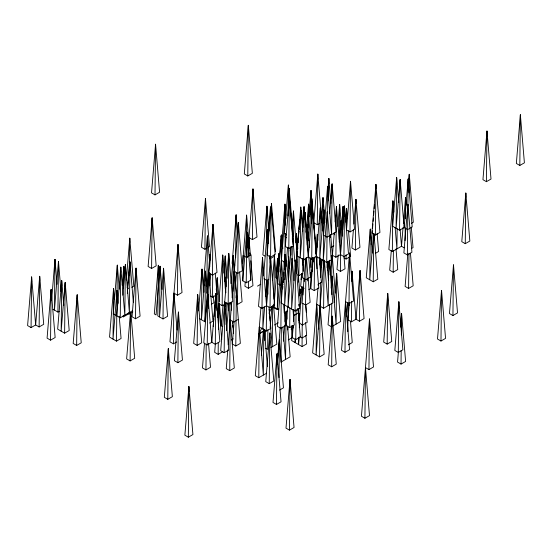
<?xml version="1.0" encoding="UTF-8"?>
<svg xmlns="http://www.w3.org/2000/svg" width="552" height="552" viewBox="0 0 552 552"><rect width="100%" height="100%" fill="white"/><g stroke="black" fill="none" stroke-linecap="round" stroke-linejoin="round"><path stroke-width="0.83" d="M31.078 327.591L31.63 276.931L35.652 324.949L39.13 326.957L43.712 324.314L39.682 276.297L35.652 324.949L31.078 327.591L27.6 325.583L31.63 276.931L31.685 282.044M39.13 326.957L39.682 276.297L39.73 280.561M50.563 340.156L51.115 289.496L55.145 337.513L50.563 340.156L47.086 338.148L51.115 289.496L51.184 295.458M53.054 309.279L57.925 312.094L58.471 261.434L60.989 291.442M64.625 333.173L65.177 282.52L69.207 330.531L64.625 333.173L57.67 329.158L61.7 280.513L63.784 305.373M76.659 345.448L77.204 294.789L81.234 342.806L76.659 345.448L73.181 343.441L77.204 294.789L77.259 299.046M114.505 299.612L113.567 288.468L109.544 337.113L116.5 341.129L117.321 265.146L119.335 289.151M117.403 271.963L117.321 265.146L113.298 313.791L120.253 317.807L120.798 267.154L124.828 315.164L125.38 264.512L129.403 312.529L129.955 261.869L133.336 302.165M123.268 315.275L123.255 316.986L127.829 314.343M123.558 288.655L123.8 266.333L124.593 275.765M127.56 313.363L128.954 314.171L128.968 312.48M129.375 275.331L129.775 238.181L133.805 286.198L131.845 287.33M130.445 312.825L126.629 358.91L130.113 360.918L130.631 312.839L130.727 316.227M135.516 318.773L136.068 268.113L140.091 316.13L135.516 318.773L132.038 316.765L136.068 268.113L136.144 274.93M151.6 268.479L152.145 217.819L156.175 265.836L151.6 268.479L148.122 266.471L152.145 217.819L152.221 223.781M155.008 194.884L155.554 144.224L159.583 192.241L155.008 194.884L151.531 192.876L155.554 144.224L155.616 149.337M163.012 318.939L163.564 268.286L167.587 316.296L163.012 318.939L157.796 315.93L158.348 265.27L159.28 276.421M167.787 399.324L168.332 348.664L172.362 396.681L167.787 399.324L164.31 397.316L168.332 348.664L168.374 352.072M173.418 343.841L173.963 293.181L177.44 295.189L182.015 292.546L177.992 244.536L169.94 341.833L173.418 343.841L176.681 341.95M177.44 295.189L177.992 244.536L178.082 252.202M177.868 362.698L178.413 312.039L182.443 360.056L177.868 362.698L174.391 360.691L178.413 312.039L178.475 317.152M188.342 437.198L188.887 386.538L192.917 434.555L188.342 437.198L184.865 435.19L188.887 386.538L188.95 391.651M197.147 345.393L197.699 294.733L201.721 342.751L197.147 345.393L193.669 343.385L197.699 294.733L197.754 299.846M205.53 203.729L205.468 198.617L201.439 247.261L204.916 249.269L205.468 198.617L209.498 246.634L208.187 247.386M199.362 318.545L204.923 321.754L205.475 271.101L207.345 293.395M204.509 343.151L202.46 367.901L205.937 369.909L206.22 344.151M206.876 286.557L207.421 235.904L209.505 260.765M207.235 344.938L207.787 294.285L211.816 342.295L215.294 344.303L219.868 341.66L215.839 293.65L211.816 342.295L207.235 344.938L203.757 342.93L207.787 294.285L207.876 301.951M208.573 308.306L208.953 273.109L212.43 275.117L217.005 272.474L212.982 224.457L204.923 321.754M209.581 283.114L209.691 272.812M209.76 266.802L209.891 254.782L210.319 259.923M212.43 275.117L212.982 224.457L213.044 229.57M210.395 296.003L212.479 297.211L212.72 274.889M215.294 344.303L215.839 293.65L215.88 297.059M216.908 310.465L217.26 277.835L219.275 301.847M215.377 343.806L214.673 352.342L218.15 354.349L218.281 342.33M218.419 329.447L218.695 303.69L222.173 305.698L226.755 303.055M222.173 305.698L222.725 255.038L225.885 292.767M224.167 352.714L224.712 302.054L228.19 304.062L232.765 301.42L228.742 253.409L220.69 350.706L224.167 352.714L228.742 350.072L224.712 302.054L224.767 306.319M224.988 281.727L225.264 255.969L227.134 278.263M225.195 288.365L225.319 277.201L226.106 286.633M226.044 324.541L226.279 303.076M228.19 304.062L228.742 253.409L228.832 261.075M228.459 310.12L228.535 303.255M229.466 331.697L229.784 302.51M227.81 349.864L226.258 368.639L229.735 370.647L230.287 319.994L233.765 322.002L238.34 319.36M232.93 291.401L233.317 255.334L237.346 303.352M233.765 322.002L234.31 271.342L237.795 273.35L242.369 270.708L238.34 222.697L232.123 297.804M235.669 257.77L236.139 214.838L237.65 232.847M234.138 321.809L232.302 343.999L235.78 346.007L236.325 295.354L236.118 297.914M242.77 280.782L243.046 255.452L246.523 257.46L251.098 254.817L250.829 280.147L246.247 282.79L242.77 280.782L246.799 232.13L250.829 280.147M246.289 243.446L246.599 215.114L248.828 241.693M246.247 282.79L246.799 232.13L247.103 257.687M247.779 175.957L248.324 125.304L252.354 173.314L247.779 175.957L244.301 173.949L248.324 125.304L248.386 130.417M245.267 281.982L244.915 286.246L248.393 288.254L248.469 281.389M248.738 256.487L248.945 237.601L252.423 239.609L256.997 236.967L252.968 188.95L248.096 247.841M252.423 239.609L252.968 188.95L253.044 194.918M260.958 307.429L255.307 375.712L258.784 377.72L259.33 327.06L266.292 331.076L270.866 328.433L269.065 307.002M261.986 308.389L262.538 257.736L266.561 305.753L270.038 307.761L274.62 305.118L270.59 257.101L267.113 255.093L271.142 206.441L275.165 254.458L270.59 257.101L266.561 305.753L261.986 308.389L258.508 306.381L262.538 257.736L262.621 264.553M263.049 307.119L262.814 329.068L264.649 306.877M263.856 329.572L263.359 375.077L259.33 327.06L259.392 332.173M266.526 242.3L266.92 206.241L269.003 231.102M266.292 331.076L267.389 229.763L268.534 243.48M267.879 329.682L267.665 349.43L265.574 348.229M269.873 256.328L269.845 258.902L274.42 256.259L274.475 260.523M270.294 217.688L270.397 208.249L270.611 210.816M269.238 383.654L269.783 332.994L273.813 381.011L269.238 383.654L265.753 381.646L269.783 332.994L269.845 338.107M270.038 307.761L271.142 206.441L271.198 211.554M271.363 215.618L271.494 203.598L275.517 251.608M272.681 305.58L272.239 346.787L270.225 322.782M278.739 309.727L273.875 306.919L273.889 305.201M273.958 299.191L274.42 256.259L272.447 280.161M277.345 271.536L277.38 268.155M277.421 264.781L277.483 258.867L277.628 260.585M276.476 404.457L277.021 353.804L281.051 401.815L276.476 404.457L272.998 402.449L277.021 353.804L277.083 358.917M278.857 266.499L278.995 253.616L279.574 260.482M279.008 377.602L279.415 339.825L283.438 387.835L279.519 390.105M281.113 246.709L281.237 235.552L281.665 240.693M281.485 281.962L281.43 277.704L277.408 326.356L280.885 328.364L281.43 277.704L282.369 288.848M281.361 327.764L280.989 362.105L290.145 356.82L287.558 325.956M284.728 222.173L284.922 204.143L285.853 215.287M284.397 304.359L284.308 312.943L287.578 311.052M285.17 233.579L284.853 262.283L281.375 260.275L281.396 261.979M285.26 225.14L285.405 211.63L285.977 218.488M286.088 311.383L285.57 359.462L282.838 326.881M288.054 215.963L288.385 185.058L295.292 267.368M289.048 198.61L289.158 188.308L293.181 236.325M287.813 329.951L287.854 326.515M288.751 247.952L288.109 307.05L292.139 258.398L294.009 280.692M288.799 248.517L289.345 197.857L293.374 245.875L288.799 248.517L285.322 246.509L289.345 197.857L289.407 202.97M287.847 305.994L286.219 325.625L289.697 327.633L289.91 307.885M289.469 430.139L290.021 379.479L294.05 427.496L289.469 430.139L285.991 428.131L290.021 379.479L290.11 387.152M292.27 246.578L291.594 309.058L295.617 260.406L299.646 308.423L295.072 311.066L281.154 303.034L285.184 254.382L286.191 266.388M292.339 239.823L292.415 233.068L292.27 234.779M293.091 244.764L293.457 210.995L297.273 256.438M293.809 309.603L293.747 315.613L298.322 312.97L298.673 308.706M295.072 311.066L295.617 260.406L295.7 267.223M295.154 339.128L295.113 342.564L295.396 339.149M296.217 263.401L296.251 259.964M296.362 249.663L296.541 233.351L297.838 248.779M291.27 325.59L292.277 337.61L295.755 339.618L296.086 309.568M296.521 273.488L296.714 255.755L303.669 259.771L308.251 257.135L312.273 208.483L316.303 256.501L326.736 262.524L331.31 259.882L327.288 211.864L323.258 260.516L323.81 209.857L324.887 222.718M298.466 282.079L298.542 275.207M297.487 274.861L298.88 275.662L299.08 256.777M299.377 229.301L299.425 225.009L299.074 229.273M299.791 222.318L299.819 219.744L300.033 222.318M298.666 337.7L298.591 344.572L299.232 336.892M298.853 320.533L298.929 313.66M300.44 293.181L300.474 289.807M301.426 218.088L301.509 210.36L302.951 227.507M302.041 292.657L302.103 286.647M292.698 327.75L291.635 340.556L302.068 346.58L302.22 324.245M302.082 287.143L299.115 322.989L302.593 324.997L302.827 303.538M302.924 294.947L303.007 287.219M303.979 213.624L304.055 206.758L308.251 257.135L311.728 259.143L316.303 256.501L320.326 207.849L322.271 230.998M303.669 259.771L304.221 209.118L300.191 257.763L300.743 207.11L302.758 231.115M304.242 281.596L304.276 278.222M304.925 218.275L304.994 212.368L310.41 277.035L305.836 279.678L302.358 277.67L303.91 258.895M305.753 258.619L302.082 303L305.56 305.008L306.07 257.729M306.284 238.312L306.381 229.025L306.098 232.44M307.257 244.978L307.478 224.374L309.424 247.524M308.147 227.859L308.375 206.4L309.237 216.688M307.747 280.92L307.774 278.339M308.547 211.844L308.63 204.116L309.279 211.83M310.748 214.535L311.011 190.495L315.033 238.512M310.88 272.55L310.707 288.592L308.872 289.655M310.935 267.485L311.038 258.198M311.514 223.629L311.783 198.727L315.806 246.744M311.728 259.143L312.273 208.483L312.335 213.596M312.397 271.405L312.549 257.667M313.246 257.867L310.707 288.592L314.185 290.6L314.543 257.115M317.883 179.2L317.821 174.087L313.798 222.732L317.276 224.74L317.821 174.087L321.85 222.104M316.972 268.762L317.103 256.742M317.207 247.296L317.345 234.421L317.848 240.424M317.993 288.027L312.625 352.894L319.58 356.909L320.388 282.61M320.443 277.546L320.643 258.971M322.72 224.271L323.003 197.65L324.804 219.089M323.948 260.164L316.103 354.901L316.655 304.242L323.61 308.257L324.134 260.137M326.736 262.524L327.557 186.535L331.586 234.552L332.138 183.892L336.161 231.909L327.012 237.194L323.534 235.186L327.557 186.535L327.653 194.207M328.606 200.783L328.847 178.462L330.931 203.322M328.661 261.71L328.185 305.615L324.445 261.034M330.62 237.374L330.648 234.8M331.041 198.734L331.062 197.016L331.207 198.734M331.607 283.68L331.911 255.341M331.538 325.1L331.78 303.151M331.869 294.706L332.069 276.131L336.099 324.148L336.644 273.488L340.674 321.505L332.828 326.032M331.676 366.79L332.221 316.137L336.251 364.147L331.676 366.79L328.192 364.782L332.221 316.137L332.269 320.395M335.885 257.239L336.437 206.579L340.467 254.596L343.944 256.604L348.519 253.961L344.489 205.944L340.467 254.596L335.885 257.239L332.407 255.231L330.682 234.655M339.259 239.596L339.646 204.392L342.295 236.201M338.176 254.907L336.975 269.41L340.453 271.418L340.998 220.765L339.232 242.1M342.868 229.577L343.123 206.4L343.986 216.688M343.944 256.604L344.489 205.944L344.545 210.208M344.986 352.307L345.538 301.647L349.016 303.655L353.591 301.012L349.561 253.002L341.509 350.299L344.986 352.307L349.561 349.664L345.538 301.647L345.587 305.911M343.965 257.86L346.049 259.06L346.097 254.769M346.373 229.011L346.601 208.408L347.463 218.695M347.829 331.662L348.139 302.958M349.016 303.655L349.561 253.002L349.63 258.964M349.982 231.964L350.534 181.304L354.556 229.321L349.982 231.964L346.504 229.956L350.534 181.304L350.582 185.562M349.368 302.772L347.96 319.843L351.438 321.85L351.658 301.247M351.872 281.499L351.983 271.191L356.012 319.208L359.49 321.216L364.065 318.573L360.042 270.556L356.012 319.208L351.438 321.85M355.384 250.001L355.93 199.341L359.959 247.358L355.384 250.001L351.907 247.993L353.459 229.211M359.49 321.216L360.042 270.556L360.097 275.669M364.913 418.257L365.465 367.604L368.943 369.612L373.518 366.97L369.495 318.952L361.436 416.249L364.913 418.257L369.495 415.615L365.465 367.604L365.514 371.862M368.943 369.612L369.495 318.952L369.585 326.618M372.31 253.126L370.302 229.121L366.273 277.766L373.228 281.782L373.752 233.703M374.201 240.396L374.263 234.386M375.381 235.083L375.933 184.423L379.955 232.44L375.381 235.083L371.903 233.075L375.933 184.423L375.981 188.687M387.173 344.103L387.725 293.45L391.747 341.46L387.173 344.103L383.695 342.095L387.725 293.45L387.814 301.116M392.955 205.993L392.893 200.88L388.87 249.525L392.348 251.533L392.893 200.88L393.831 212.023M391.313 250.573L389.691 270.204L393.169 272.212L393.403 250.263M397.143 228.631L396.922 248.897L395.122 227.458M399.572 230.225L400.124 179.566L404.154 227.583L407.631 229.591L412.206 226.948L408.176 178.931L404.154 227.583L399.572 230.225L392.617 226.21L396.647 177.558L398.73 202.425M398.296 352.438L398.848 301.778L402.87 349.795L398.296 352.438L394.818 350.43L398.848 301.778L398.923 308.596M398.406 351.838L397.557 362.077L401.035 364.085L401.18 350.347M401.352 334.892L401.58 313.432L405.61 361.443L401.035 364.085M405.058 240.658L405.196 227.997M405.292 218.709L405.527 197.602L406.168 205.316M407.355 254.92L411.93 252.278L407.9 204.261L403.878 252.913L407.355 254.92L408.176 178.931L408.273 186.597M409.073 192.855L409.273 174.28L413.303 222.297L411.343 223.429M407.804 253.996L405.12 286.426L408.597 288.434L408.977 253.23M440.979 341.026L441.531 290.366L445.554 338.383L440.979 341.026L437.501 339.018L441.531 290.366L441.579 294.63M452.937 315.551L453.489 264.898L457.518 312.908L452.937 315.551L449.459 313.543L453.489 264.898L453.571 271.715M465.26 243.68L465.812 193.021L469.835 241.038L465.26 243.68L461.782 241.672L465.812 193.021L465.86 197.285M486.422 181.684L486.974 131.031L491.004 179.041L486.422 181.684L482.945 179.676L486.974 131.031L487.036 136.144M519.825 165.462L520.37 114.802L524.4 162.819L519.825 165.462L516.348 163.454L520.37 114.802L520.433 119.915M51.605 300.392L54.993 259.426L57.084 284.294M118.128 303.338L117.045 290.476L113.022 339.121L113.567 288.468L113.629 293.574M116.776 315.799L120.798 267.154L120.86 272.267M122.247 285.108L123.8 266.333L123.862 271.446M122.834 295.237L125.38 264.512L125.428 268.769M126.311 280.002L129.775 238.181L129.823 242.445M127.45 288.261L129.499 263.511L129.644 265.229M127.34 293.45L129.955 261.869L130.037 268.686M198.534 310.914L201.997 269.093L203.936 292.243M206.71 293.188L209.891 254.782L209.946 259.895M209.781 285.812L210.767 273.868M213.238 326.487L213.872 318.808M214.01 317.096L214.438 311.977M214.576 310.272L215.846 294.906M216.274 289.786L217.26 277.835L217.336 283.804M217.564 317.345L222.725 255.038L222.808 261.855M223.85 273.04L225.264 255.969L225.313 260.233M222.684 326.653L221.29 325.852L222.987 305.366M224.961 281.472L225.319 277.201L225.368 281.465M224.954 306.401L225.237 302.986M226.596 330.6L228.852 303.289M230.984 283.5L233.317 255.334L233.379 260.447M228.238 344.745L231.771 302.068M235.442 285.322L236.504 272.522M242.569 263.759L246.599 215.114L246.661 220.22M263.573 275.855L267.389 229.763L267.478 237.429M267.996 237.263L270.397 208.249L270.425 210.802M270.859 211.278L271.494 203.598L271.556 208.711M265.498 296.638L266.837 280.423L268.796 279.291M261.365 355.143L263.552 328.688M264.746 340.598L265.595 330.351M270.169 327.709L271.936 306.374M275.931 277.649L277.483 258.867L277.504 260.572M273.875 306.919L277.897 258.267L279.05 271.991M278.008 265.567L278.995 253.616L279.077 260.434M279.188 260.302L281.237 235.552L281.258 237.256M281.81 241.7L284.922 204.143L284.984 209.256M285.412 233.544L285.129 236.96L286.522 237.76M288.806 192.572L289.158 188.308L289.207 192.565M282.665 288.744L282.879 286.184M283.162 282.769L283.445 279.353M283.728 275.938L284.011 272.529M284.287 269.114L284.57 265.698M277.656 358.393L280.202 327.667M277.366 364.575L279.415 339.825L279.478 344.938M284.908 279.712L287.592 247.282M289.669 268.396L288.661 256.39L284.632 305.042L285.184 254.382L285.253 260.351M290.138 251.105L290.49 246.841M292.187 226.355L293.457 210.995L293.533 216.957M283.431 341.239L284.777 325.024M285.06 321.609L285.832 312.218M288.385 281.72L291.283 246.73M286.205 314.35L286.488 310.935M295.762 242.735L296.541 233.351L296.603 238.457M295.796 266.851L300.743 207.11L300.792 211.368M297.907 242.79L298.335 237.664M298.473 235.959L298.894 230.839M299.039 229.128L299.819 219.744L299.853 223.153M296.245 263.414L297.238 251.464M297.376 249.759L297.804 244.639M297.942 242.928L298.37 237.808M298.508 236.104L298.929 230.984M301.371 212.065L301.509 210.36L301.53 212.065M293.271 325.666L292.277 337.61L288.358 339.873M293.623 321.395L294.188 314.571M302.503 225.533L304.055 206.758L304.117 211.871M304.849 214.072L304.994 212.368L305.07 219.185M297.797 310.127L297.942 308.423M298.887 306.139L299.025 304.435M299.736 295.9L300.295 289.075M301.075 279.685L301.571 273.709M301.751 273.544L300.688 286.343L304.166 288.351M302.455 265.008L302.951 259.033M306.257 231.999L308.63 204.116L308.671 207.524M306.629 234.614L307.478 224.374L307.533 228.631M299.301 327.44L299.722 322.32M307.761 229.756L311.011 190.495L311.1 198.161M308.32 240.548L311.783 198.727L311.832 202.991M315.723 254.051L317.345 234.421L317.4 238.678M321.236 218.992L323.003 197.65L323.058 201.915M318.207 285.467L318.352 283.756M319.905 264.981L320.47 258.157M320.691 277.511L322.175 259.585M327.647 192.965L328.847 178.462L328.909 183.575M329.661 213.769L332.138 183.892L332.207 189.86M327.053 267.83L327.543 261.855M327.46 270.321L328.171 261.786M330.103 274.958L331.731 255.328M334.25 233.041L332.407 255.231L331.103 255.983M335.167 221.945L336.437 206.579L336.52 213.396M329.737 304.297L328.04 324.783L331.517 326.791M331.083 288.082L332.069 276.131L332.138 282.093M337.803 226.582L339.646 204.392L339.715 210.353M334.243 302.51L336.644 273.488L336.699 277.753M341.426 226.879L343.123 206.4L343.199 213.217M345.469 222.063L346.601 208.408L346.649 212.665M353.88 224.091L355.93 199.341L355.985 203.598M346.394 316.703L347.525 303.048M351.348 278.877L351.983 271.191L352.059 277.159M371.213 244.439L372.338 230.784M372.552 228.224L372.904 223.96M373.117 221.4L373.4 217.985M373.614 215.425L373.966 211.154M374.18 208.594L374.532 204.33M373.566 233.689L369.75 279.774L370.302 229.121L370.351 233.379M403.05 227.472L401.497 246.254L392.348 251.533M403.402 223.208L405.527 197.602L405.596 203.564M408.287 186.231L409.273 174.28L409.356 181.097M400.455 327.088L401.58 313.432L401.663 320.243M258.916 333.994L261.896 327.847M268.99 313.246L272.343 306.332M259.619 333.512L262.435 331.552M57.925 312.094L59.23 311.335M204.916 249.269L206.883 248.138M120.253 317.807L132.673 310.638M128.954 314.171L132.873 311.908M317.276 224.74L319.235 223.608M116.5 341.129L121.074 338.486L119.204 316.192M212.479 297.211L217.053 294.568L215.259 273.13M211.299 304.304L213.914 302.8L213.341 295.941M285.508 261.91L286.819 261.151M294.216 260.896L296.831 259.385M248.393 288.254L252.968 285.612L250.884 260.751M257.501 286.129L260.765 284.245M130.113 360.918L134.688 358.276L130.872 312.832M331.165 247.296L333.781 245.792M209.712 323.01L212.982 321.119L208.953 273.109L209.035 279.912M281.755 285.225L283.066 284.473M298.88 275.662L302.8 273.399M310.203 273.143L311.507 272.391L310.286 257.812M346.049 259.06L350.623 256.418L348.471 230.702M299.681 289.91L300.985 289.151M318.104 284.321L321.374 282.438L319.291 257.57M340.453 271.418L345.028 268.776L344.02 256.777M278.243 308.775L276.931 309.527L273.454 307.519M375.36 253.375L378.631 251.491L377.119 233.482M314.185 290.6L318.759 287.958L316.096 256.238M231.329 340.011L233.289 338.88M298.784 304.904L300.743 303.772L296.714 255.755L296.797 262.573M218.15 354.349L222.725 351.707M305.56 305.008L310.134 302.365L306.394 257.784M235.78 346.007L240.355 343.365L234.31 271.342L234.393 278.16M259.661 333.567L265.595 330.137M274.503 324.997L278.208 322.858M411.723 248.379L413.027 247.627L411.302 227.044M205.937 369.909L210.512 367.266L208.504 343.261M280.885 328.364L285.46 325.721L283.659 304.283M289.697 327.633L294.271 324.99L292.981 309.555M323.61 308.257L332.759 302.972L329.24 260.958M291.104 329.137L293.064 328.005L292.85 325.432M373.228 281.782L377.803 279.146L373.994 233.703M393.169 272.212L397.744 269.569L396.019 248.993M302.593 324.997L307.174 322.361L305.663 304.352M229.735 370.647L234.31 368.012L230.287 319.994L230.35 325.107M270.928 347.546L276.814 344.144L273.509 304.704M295.755 339.618L300.336 336.975L302.075 337.983L306.65 335.34L305.573 322.478M302.068 346.58L306.65 343.937L305.925 335.361M408.597 288.434L413.172 285.791L410.44 253.209M258.784 377.72L266.63 373.193M319.58 356.909L324.162 354.267L320.132 306.25L320.174 309.658M348.34 344.793L352.259 342.53L350.465 321.091M404.278 247.855L401.497 246.254L400.062 229.101M286.447 234.91L284.363 233.703L288.385 185.058L288.482 192.724M302.358 261.82L303.745 262.621M264.974 256.093L262.89 254.886L266.92 206.241L266.995 213.051M264.056 278.815L266.837 280.423L267.989 294.14M234.89 265.098L232.109 263.49L236.139 214.838L236.201 219.951M298.322 312.97L299.708 313.771M204.785 285.356L203.398 284.549L207.421 235.904L207.483 241.017M221.932 305.021L223.325 305.829M127.139 287.633L128.533 288.441M348.954 303.089L349.168 305.663M334.077 233.027L334.222 234.745M332.159 255.341L335.319 293.064M329.254 260.192L330.262 272.198M326.95 262.283L328.461 280.285M320.967 259.026L321.685 267.596M315.454 248.517L315.882 253.665M312.908 257.66L313.267 261.945M318.739 329.109L316.655 304.242L316.724 310.203M310.928 272.288L311.576 280.002M302.234 258.446L303.31 271.308M305.725 304.621L306.374 312.335M297.963 308.685L300.336 336.975M290.304 247.351L290.952 255.072M282.803 248.669L281.651 234.952L277.628 283.597L281.106 285.605L281.651 234.952L281.713 240.058M283.88 261.531L284.528 269.245M281.81 242.411L281.955 244.122M286.336 311.376L286.978 319.097M281.375 260.275L283.245 282.569M274.275 254.548L276.29 278.553M269.542 255.486L270.19 263.2M269.072 309.065L269.507 314.205M269.652 315.923L270.08 321.071M264.339 329.565L267.43 366.431M250.449 255.604L248.945 237.601L248.993 241.859M249.256 246.834L249.4 248.552M249.759 252.837L249.904 254.555M239.568 271.75L242.08 301.758L237.505 304.4L238.34 222.697L238.402 227.81M230.922 302.489L231.571 310.21M232.502 321.354L233.51 333.36M230.736 302.358L230.881 304.076M232.316 321.223L232.53 323.796M232.675 325.514L232.82 327.226M227.659 303.055L228.307 310.769M219.42 303.559L221.29 325.852M221.718 339.701L218.695 303.69L218.758 308.803M177.054 330.048L173.963 293.181L174.018 297.445M162.026 289.427L160.087 266.278L156.057 314.923L154.319 313.922L158.348 265.27L158.396 269.535M407.9 204.261L407.921 205.965M400.172 183.823L400.124 179.566L396.094 228.217L396.647 177.558L396.729 184.375M373.807 233.682L373.828 235.387M340.998 220.765L341.06 225.878M331.973 255.328L332.014 258.729M331.062 197.016L331.083 198.72M327.288 211.864L327.308 213.569M323.879 215.818L323.81 209.857L319.78 258.508L320.326 207.849L320.388 212.962M308.375 206.4L308.451 212.361M306.381 229.025L306.422 232.433M304.221 209.118L304.269 213.376M299.425 225.009L299.46 227.562M292.415 233.068L292.477 238.181M292.139 258.398L292.16 260.102M288.661 256.39L288.682 258.094M285.453 215.887L285.405 211.63L277.352 308.927L277.897 258.267L277.98 265.084M286.157 312.211L286.191 314.771M270.59 257.101L270.652 262.214M266.837 280.423L266.926 288.089M236.325 295.354L236.359 297.907M205.537 276.207L205.475 271.101L201.445 319.746L201.997 269.093L202.046 273.35M163.633 274.247L163.564 268.286L159.535 316.931L160.087 266.278L160.135 270.535M129.499 263.511L129.52 265.215M117.045 290.476L117.065 292.18M65.226 286.778L65.177 282.52L61.148 331.165L61.7 280.513L61.762 285.625M58.512 264.843L58.471 261.434L54.448 310.086L54.993 259.426L55.069 265.388"/></g></svg>
